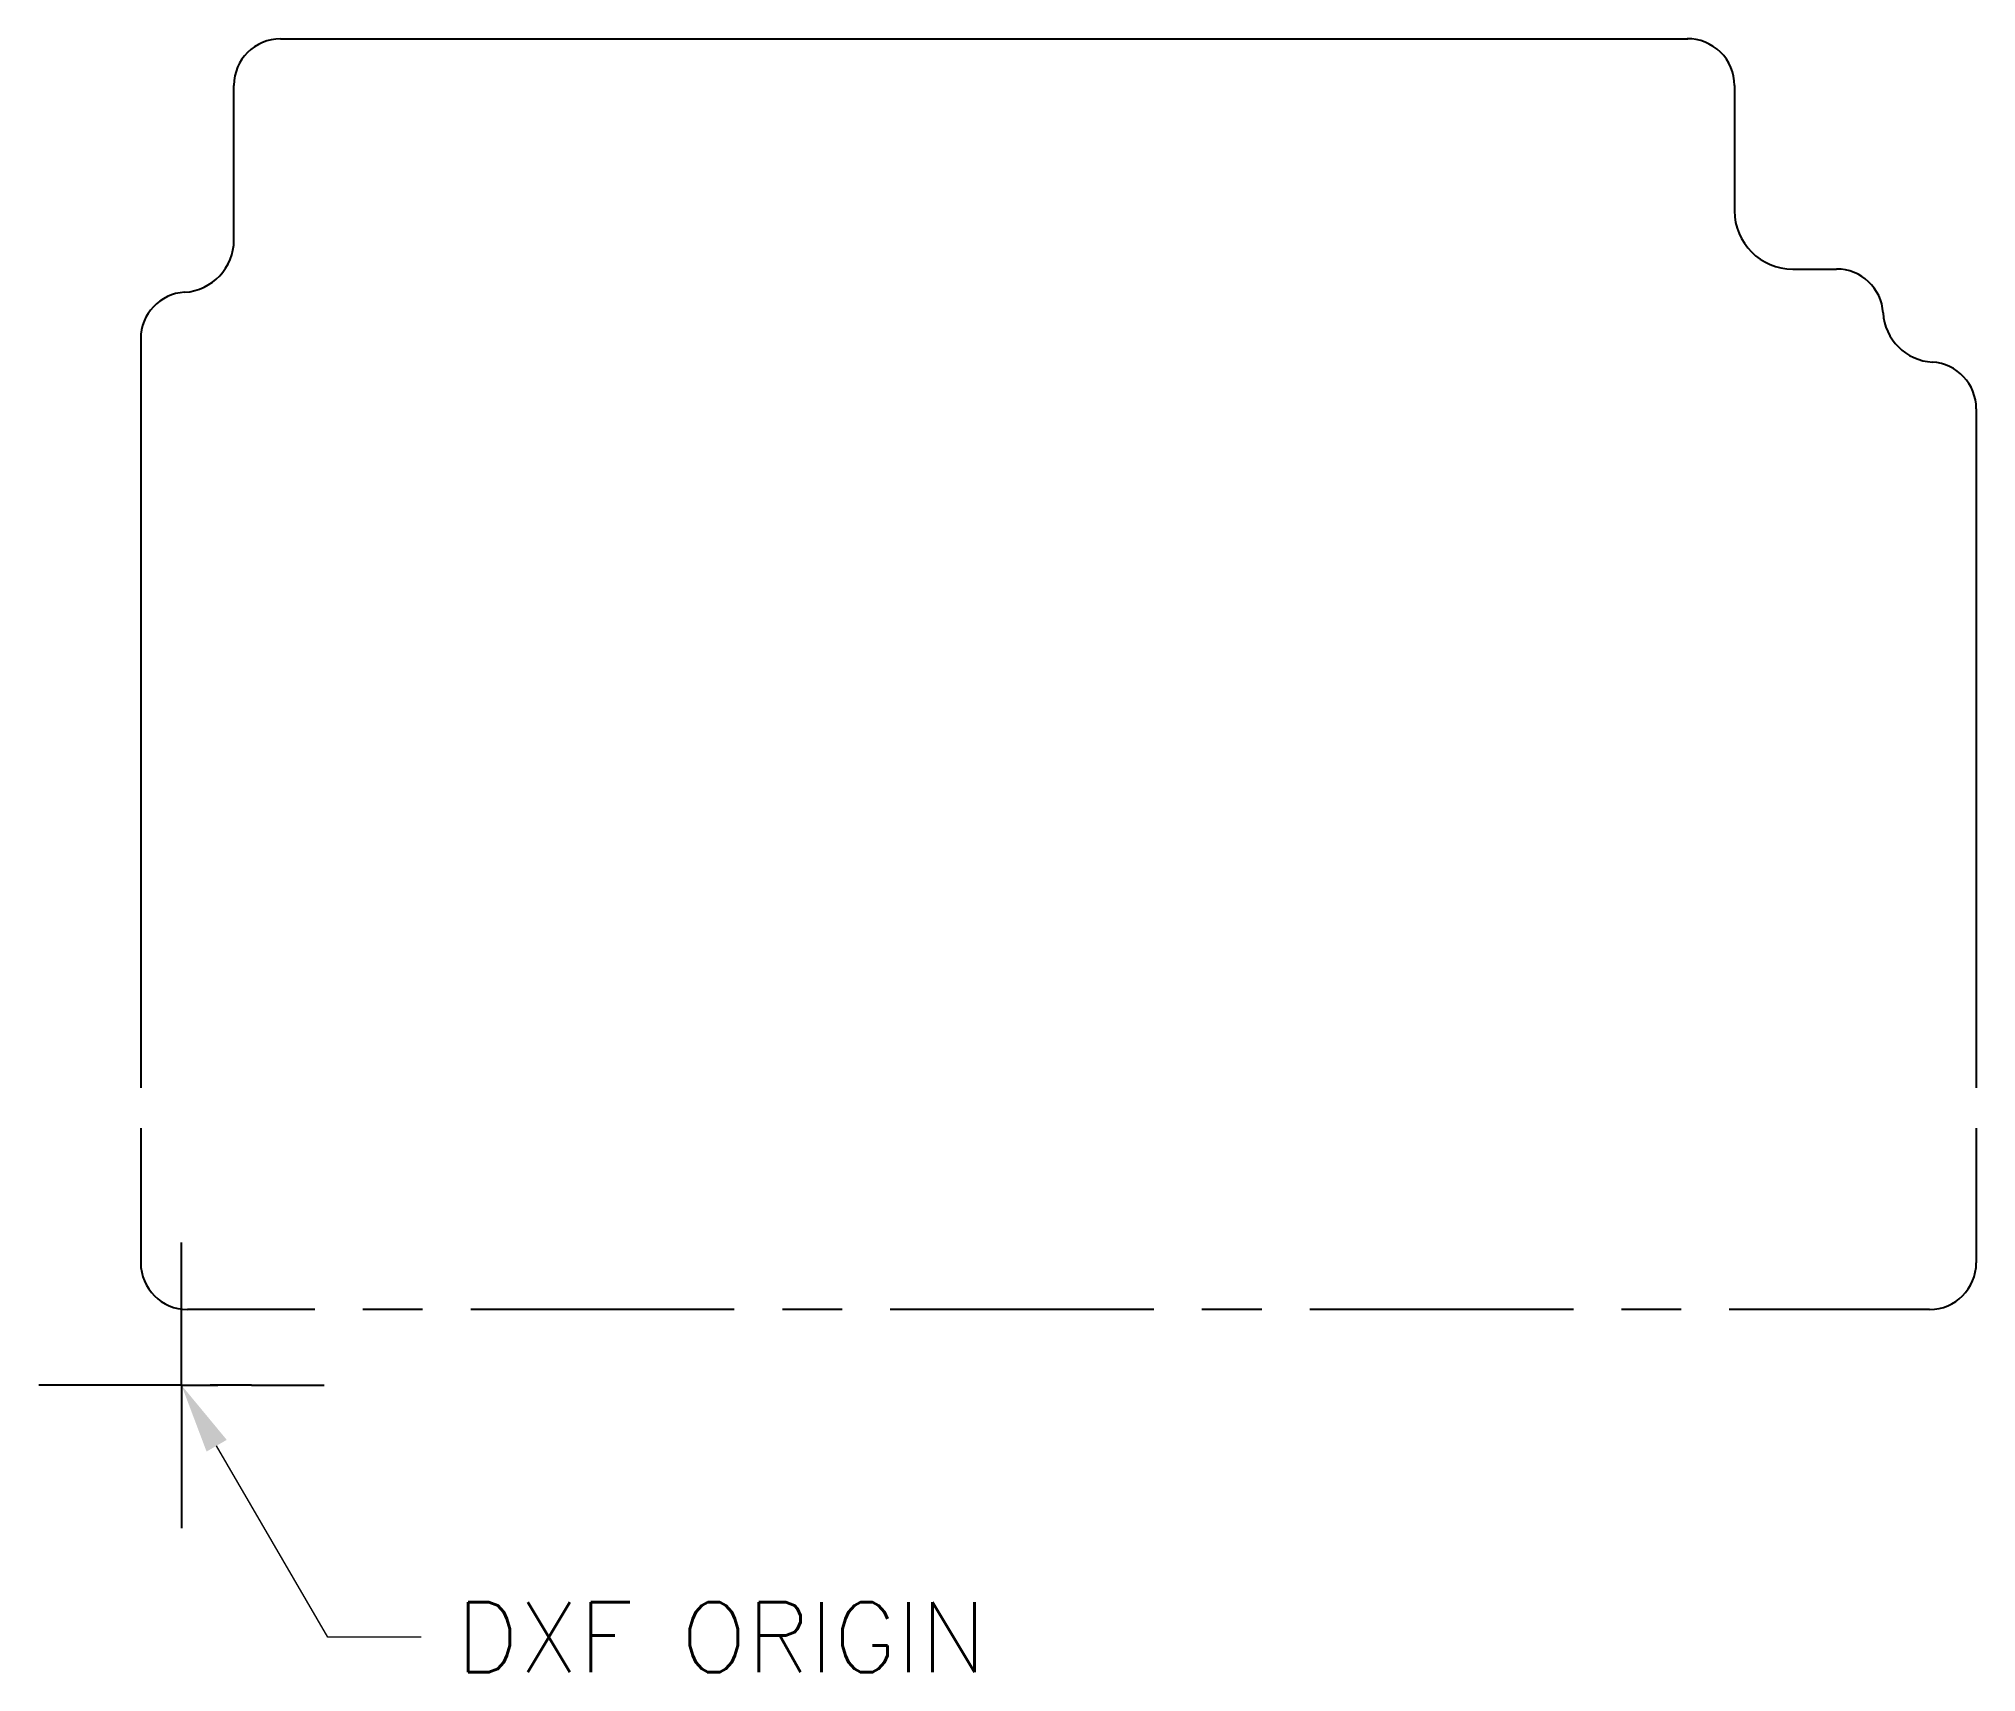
# Model space of a CAD drawing. Header units: inches. Extents: x -0.24 to 3.08, y -0.49 to 2.31.
import ezdxf

# ---------------------------------------------------------------- set-up
doc = ezdxf.new("R2010")
doc.units = ezdxf.units.IN
doc.header["$LTSCALE"] = 1.87
doc.header["$MEASUREMENT"] = 0
doc.linetypes.add('CENTER', pattern=[0.6, 0.375, -0.075, 0.075, -0.075])
doc.layers.get('0').update_dxf_attribs({"linetype": 'CONTINUOUS'})
for name, color, linetype in [('02___PRT_ALL_AXES', 7, 'CONTINUOUS'), ('03___PRT_ALL_CURVES', 7, 'CONTINUOUS'), ('DEFAULT_1', 7, 'CENTER')]:
    doc.layers.add(name, color=color, linetype=linetype)
doc.layers.add('AM_5', color=3, linetype='CONTINUOUS', lineweight=15)
doc.styles.add('ACANSTS', font='romans.shx', dxfattribs={"height": 1})

# ---------------------------------------------------------------- blocks, each defined once
blk = doc.blocks.new('*S2')
at = {"layer": 'AM_5', "color": 3}
for p, q in [((0.2511, -0.4324), (0.0603, -0.1038)), ((0.3511, -0.4324), (0.2511, -0.4324)), ((0.4111, -0.4324), (0.3511, -0.4324))]:
    blk.add_line(p, q, dxfattribs=at)
at = {"layer": 'AM_5', "color": 3, "linetype": 'Continuous'}
blk.add_trace([(0.0776, -0.0937), (0.043, -0.1138), (0, 0)], dxfattribs=at)
at = {"layer": 'AM_5', "color": 2, "insert": (0.4711, -0.3724), "char_height": 0.12, "attachment_point": 1, "style": 'ACANSTS'}
blk.add_mtext('DXF ORIGIN', dxfattribs=at)

msp = doc.modelspace()

# ---------------------------------------------------------------- linework, layer by layer
at = {"color": 7, "linetype": 'Continuous'}
for p, q in [((-0.0625, 0), (-0.12, 0)), ((-0.0625, 0), (-0.12, 0)), ((-0.0625, 0), (-0.12, 0)), ((0.12, 0), (0.0625, 0)), ((0.12, 0), (0.0625, 0)), ((0.12, 0), (0.0625, 0))]:
    msp.add_line(p, q, dxfattribs=at)
at = {"layer": '02___PRT_ALL_AXES', "color": 7, "linetype": 'Continuous'}
for p, q in [((0.12, 0), (0.049, 0)), ((0, -0.049), (0, -0.12))]:
    msp.add_line(p, q, dxfattribs=at)
at = {"layer": '03___PRT_ALL_CURVES', "color": 5, "linetype": 'Continuous'}
for p, q in [((0.17, 2.31), (2.585, 2.31)), ((0.09, 1.965), (0.09, 2.23)), ((2.665, 2.23), (2.665, 2.015)), ((2.765, 1.915), (2.8403, 1.915)), ((-0.07, 1.7953), (-0.07, 0.51)), ((3.08, 1.6753), (3.08, 0.51)), ((-0.07, 0.441), (-0.07, 0.21)), ((3.08, 0.441), (3.08, 0.21)), ((0.2288, 0.13), (0.01, 0.13)), ((0.4138, 0.13), (0.3113, 0.13)), ((0.9487, 0.13), (0.4963, 0.13)), ((1.1338, 0.13), (1.0312, 0.13)), ((1.6687, 0.13), (1.2163, 0.13)), ((1.8538, 0.13), (1.7512, 0.13)), ((2.3887, 0.13), (1.9363, 0.13)), ((2.5737, 0.13), (2.4712, 0.13)), ((3, 0.13), (2.6562, 0.13))]:
    msp.add_line(p, q, dxfattribs=at)
for centre, radius, start, end in [((0.17, 2.23), 0.08, 90, 180), ((2.585, 2.23), 0.08, 0, 90.8953), ((2.765, 2.015), 0.1, 180, 270), ((0, 1.965), 0.09, 273.3723, 0), ((2.8403, 1.835), 0.08, 3.3723, 90), ((0.01, 1.7953), 0.08, 93.3723, 180), ((3.01, 1.845), 0.09, 183.3723, 266.6277), ((3, 1.6753), 0.08, 0, 86.6277), ((0.01, 0.21), 0.08, 180, 270), ((3, 0.21), 0.08, 270, 0)]:
    msp.add_arc(centre, radius, start, end, dxfattribs=at)
at = {"layer": 'DEFAULT_1', "color": 7, "linetype": 'CENTER'}
for p, q in [((0, 0), (0, 0.245)), ((-0.12, 0), (-0.245, 0)), ((0, 0), (-0.0625, 0)), ((0, 0), (0, -0.245)), ((0, 0), (0.0625, 0)), ((0.12, 0), (0.245, 0))]:
    msp.add_line(p, q, dxfattribs=at)

# ---------------------------------------------------------------- block references
at = {"layer": 'AM_5'}
msp.add_blockref('*S2', (0, 0), dxfattribs=at)

doc.saveas('drawing.dxf')
